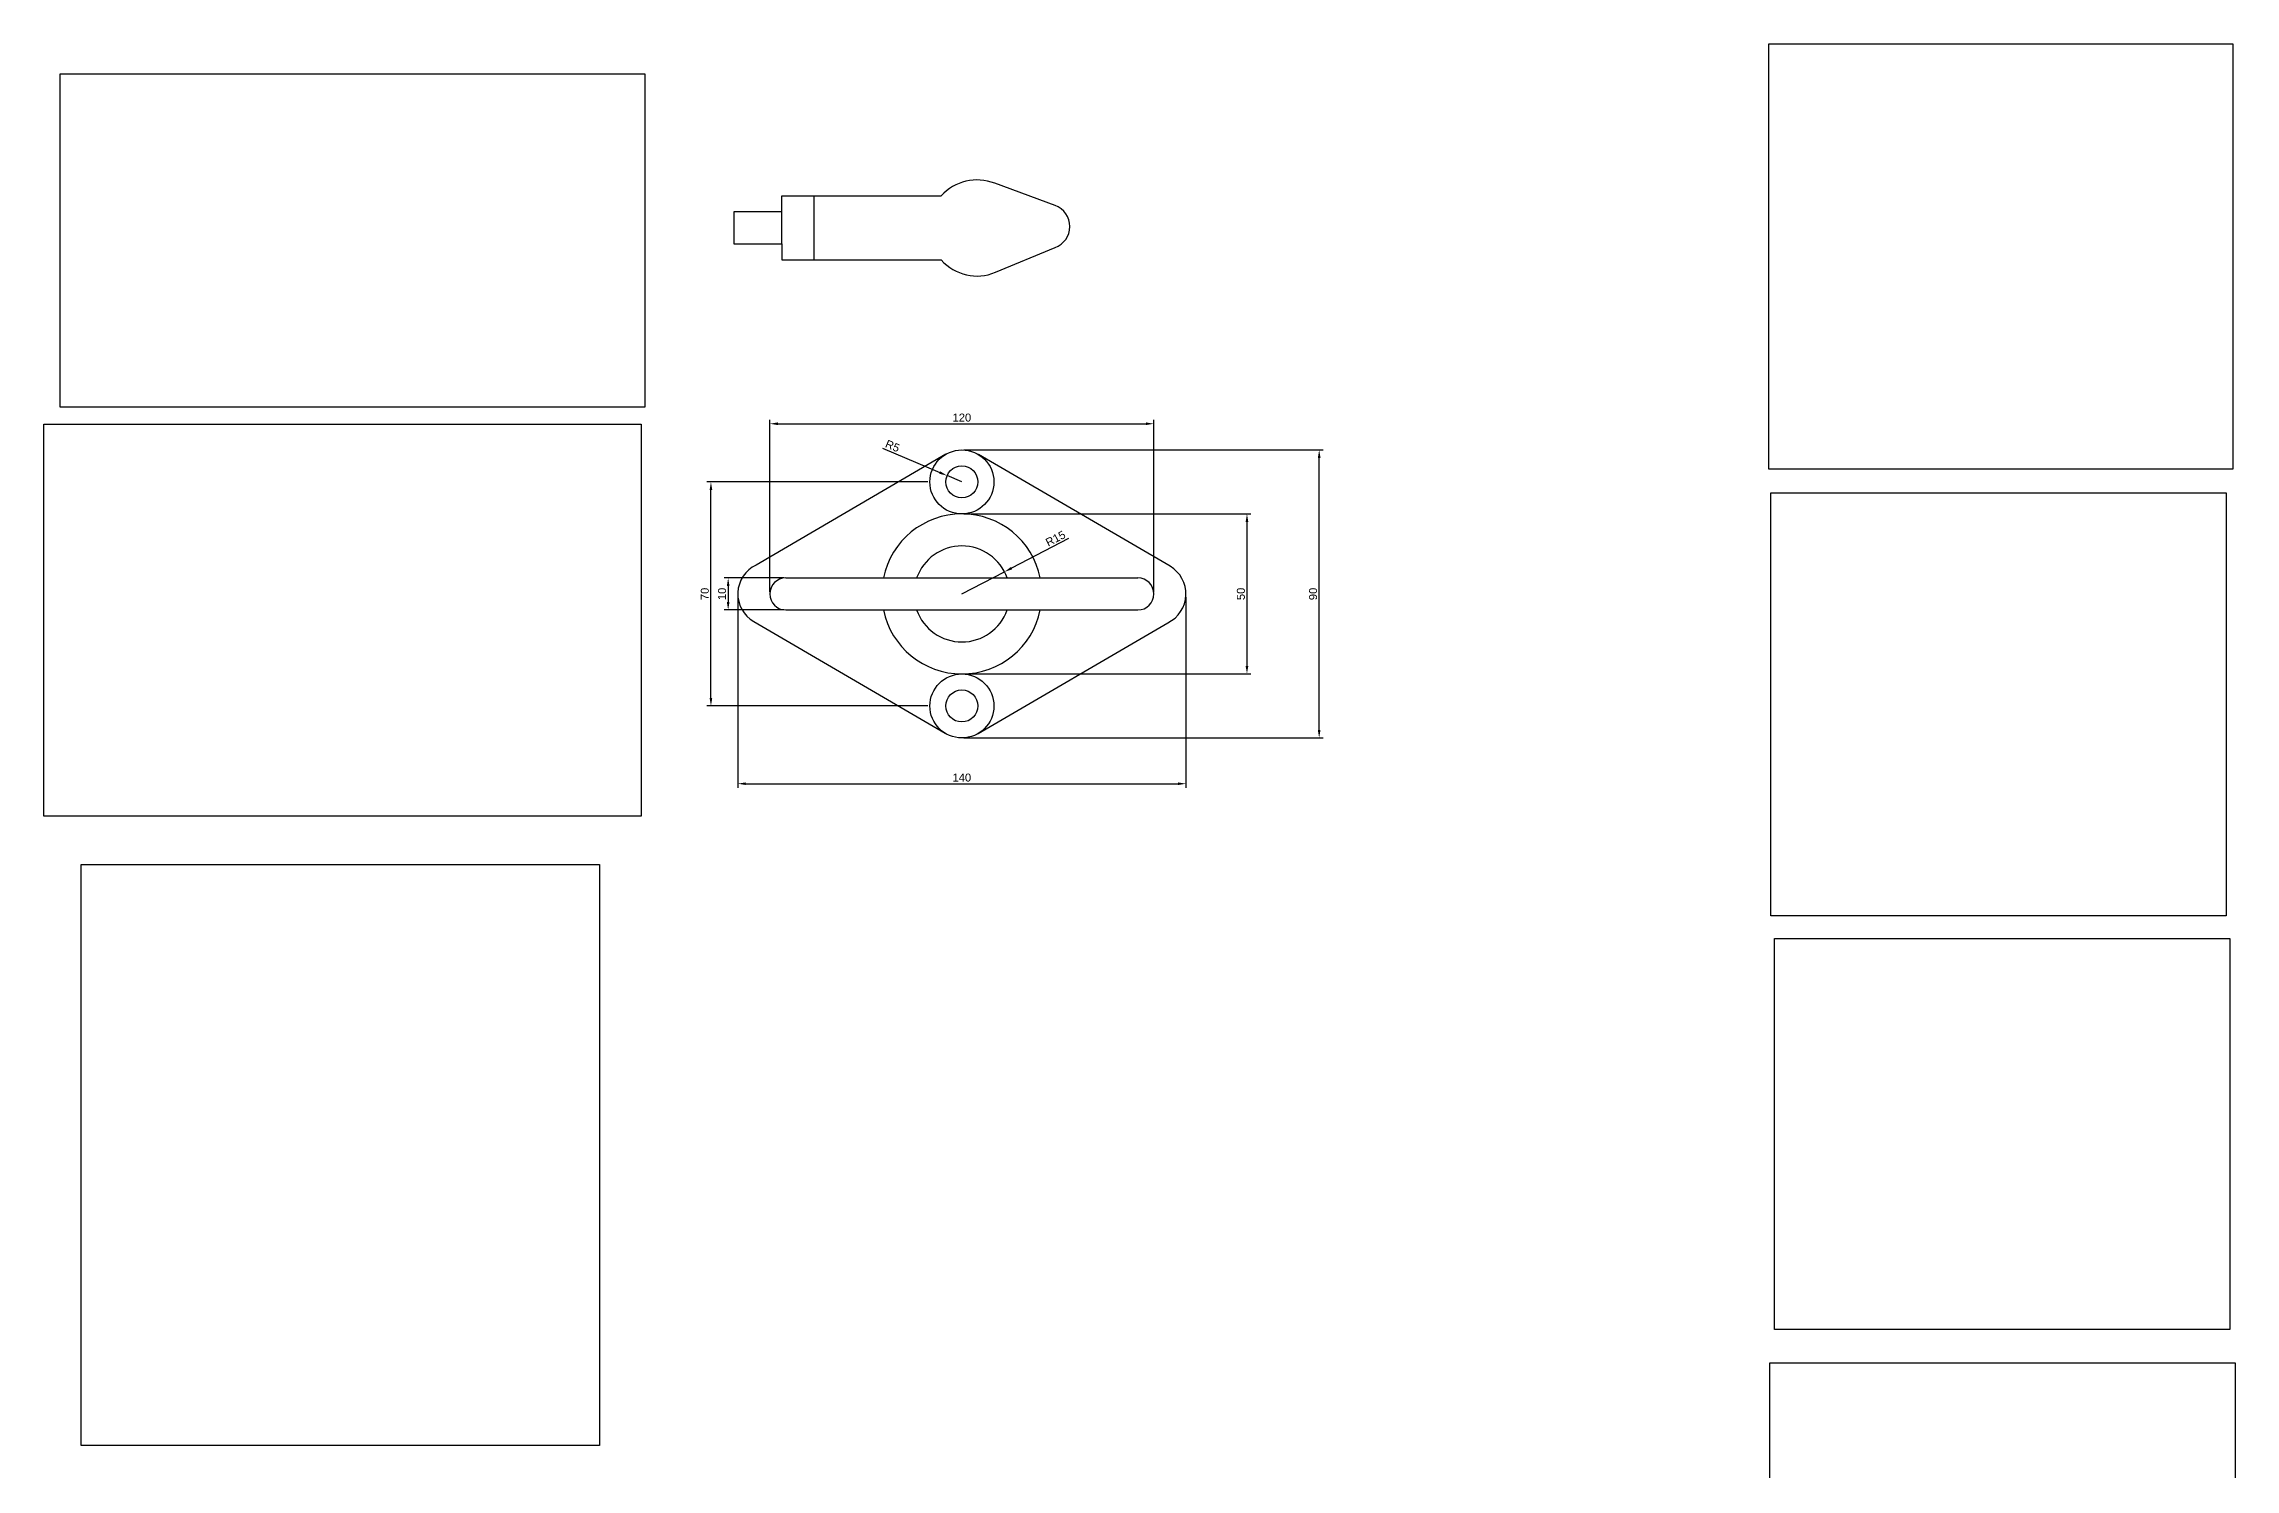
# Model space of a CAD drawing. Header units: millimetres. Extents: x 2424 to 5239, y 901 to 2022.
# Drawn here: x 3230 to 3914, y 1575 to 2020 of the extents above; entities that cross this region are included whole.
import ezdxf

# ---------------------------------------------------------------- set-up
doc = ezdxf.new("R2010")
doc.units = ezdxf.units.MM
doc.styles.get("Standard").update_dxf_attribs({"font": 'arial.ttf'})
doc.dimstyles.new('ISO-25', dxfattribs={"dimtxt": 2.5, "dimasz": 2.5, "dimexe": 1.25, "dimexo": 0.625, "dimtad": 1, "dimtxsty": 'Standard', "dimcen": 2.5, "dimadec": 0, "dimazin": 0, "dimtfac": 1, "dimtmove": 0, "dimatfit": 3, "dimfxl": 1, "dimarcsym": 0})
picture_1 = doc.add_image_def('image15.png', size_in_pixel=(284, 162))
picture_2 = doc.add_image_def('image16.png', size_in_pixel=(288, 189))
picture_3 = doc.add_image_def('image17.png', size_in_pixel=(258, 289))
picture_4 = doc.add_image_def('image21.png', size_in_pixel=(276, 253))
picture_5 = doc.add_image_def('image22.png', size_in_pixel=(268, 249))
picture_6 = doc.add_image_def('image23.png', size_in_pixel=(284, 244))
picture_7 = doc.add_image_def('image24.png', size_in_pixel=(320, 281))

# ---------------------------------------------------------------- blocks, each defined once
blk = doc.blocks.new('*D108')
at = {"color": 0, "lineweight": -2, "transparency": 16777216}
for p, q in [((3456.57, 1849.21), (3456.57, 1903.01)), ((3459.07, 1901.76), (3574.07, 1901.76)), ((3576.57, 1849.21), (3576.57, 1903.01))]:
    blk.add_line(p, q, dxfattribs=at)
at = {"color": 0, "transparency": 16777216}
for points in [[(3459.07, 1902.18), (3459.07, 1901.35), (3456.57, 1901.76)], [(3574.07, 1902.18), (3574.07, 1901.35), (3576.57, 1901.76)]]:
    blk.add_solid(points, dxfattribs=at)
at = {"layer": 'Defpoints', "color": 0, "transparency": 16777216}
for p in [(3576.57, 1901.76), (3456.57, 1848.59), (3576.57, 1848.59)]:
    blk.add_point(p, dxfattribs=at)
at = {"color": 0, "transparency": 16777216, "insert": (3516.57, 1903.67), "char_height": 2.5, "attachment_point": 5}
blk.add_mtext('120', dxfattribs=at)
blk = doc.blocks.new('*D109')
at = {"color": 0, "lineweight": -2, "transparency": 16777216}
for p, q in [((3446.57, 1847.96), (3446.57, 1788.05)), ((3586.56, 1847.55), (3586.56, 1788.05)), ((3449.07, 1789.3), (3584.06, 1789.3))]:
    blk.add_line(p, q, dxfattribs=at)
at = {"color": 0, "transparency": 16777216}
for points in [[(3449.07, 1789.72), (3449.07, 1788.88), (3446.57, 1789.3)], [(3584.06, 1789.72), (3584.06, 1788.88), (3586.56, 1789.3)]]:
    blk.add_solid(points, dxfattribs=at)
at = {"layer": 'Defpoints', "color": 0, "transparency": 16777216}
for p in [(3446.57, 1848.59), (3586.56, 1848.18), (3586.56, 1789.3)]:
    blk.add_point(p, dxfattribs=at)
at = {"color": 0, "transparency": 16777216, "insert": (3516.56, 1791.2), "char_height": 2.5, "width": 10.1484, "attachment_point": 5}
blk.add_mtext('140', dxfattribs=at)
blk = doc.blocks.new('*D110')
at = {"color": 0, "lineweight": -2, "transparency": 16777216}
for p, q in [((3517.19, 1873.59), (3606.89, 1873.59)), ((3605.64, 1871.09), (3605.64, 1826.09)), ((3517.19, 1823.59), (3606.89, 1823.59))]:
    blk.add_line(p, q, dxfattribs=at)
at = {"color": 0, "transparency": 16777216}
for points in [[(3605.22, 1871.09), (3606.06, 1871.09), (3605.64, 1873.59)], [(3605.22, 1826.09), (3606.06, 1826.09), (3605.64, 1823.59)]]:
    blk.add_solid(points, dxfattribs=at)
at = {"layer": 'Defpoints', "color": 0, "transparency": 16777216}
for p in [(3516.57, 1873.59), (3516.57, 1823.59), (3605.64, 1823.59)]:
    blk.add_point(p, dxfattribs=at)
at = {"color": 0, "transparency": 16777216, "insert": (3603.74, 1848.59), "char_height": 2.5, "attachment_point": 5, "rotation": 90}
blk.add_mtext('50', dxfattribs=at)
blk = doc.blocks.new('*D111')
at = {"color": 0, "lineweight": -2, "transparency": 16777216}
for p, q in [((3517.19, 1893.59), (3629.45, 1893.59)), ((3628.2, 1806.09), (3628.2, 1891.09)), ((3517.19, 1803.59), (3629.45, 1803.59))]:
    blk.add_line(p, q, dxfattribs=at)
at = {"color": 0, "transparency": 16777216}
for points in [[(3627.78, 1891.09), (3628.62, 1891.09), (3628.2, 1893.59)], [(3627.78, 1806.09), (3628.62, 1806.09), (3628.2, 1803.59)]]:
    blk.add_solid(points, dxfattribs=at)
at = {"layer": 'Defpoints', "color": 0, "transparency": 16777216}
for p in [(3516.57, 1893.59), (3628.2, 1893.59), (3516.57, 1803.59)]:
    blk.add_point(p, dxfattribs=at)
at = {"color": 0, "transparency": 16777216, "insert": (3626.3, 1848.59), "char_height": 2.5, "attachment_point": 5, "rotation": 90}
blk.add_mtext('90', dxfattribs=at)
blk = doc.blocks.new('*D112')
at = {"color": 0, "lineweight": -2, "transparency": 16777216}
for p, q in [((3505.94, 1883.59), (3436.92, 1883.59)), ((3438.17, 1816.09), (3438.17, 1881.09)), ((3505.94, 1813.59), (3436.92, 1813.59))]:
    blk.add_line(p, q, dxfattribs=at)
at = {"color": 0, "transparency": 16777216}
for points in [[(3437.75, 1881.09), (3438.58, 1881.09), (3438.17, 1883.59)], [(3437.75, 1816.09), (3438.58, 1816.09), (3438.17, 1813.59)]]:
    blk.add_solid(points, dxfattribs=at)
at = {"layer": 'Defpoints', "color": 0, "transparency": 16777216}
for p in [(3438.17, 1883.59), (3506.57, 1883.59), (3506.57, 1813.59)]:
    blk.add_point(p, dxfattribs=at)
at = {"color": 0, "transparency": 16777216, "insert": (3436.26, 1848.59), "char_height": 2.5, "attachment_point": 5, "rotation": 90}
blk.add_mtext('70', dxfattribs=at)
blk = doc.blocks.new('*D113')
at = {"color": 0, "lineweight": -2, "transparency": 16777216}
for p, q in [((3460.94, 1853.59), (3442.3, 1853.59)), ((3443.55, 1851.09), (3443.55, 1846.09)), ((3460.94, 1843.59), (3442.3, 1843.59))]:
    blk.add_line(p, q, dxfattribs=at)
at = {"color": 0, "transparency": 16777216}
for points in [[(3443.14, 1851.09), (3443.97, 1851.09), (3443.55, 1853.59)], [(3443.14, 1846.09), (3443.97, 1846.09), (3443.55, 1843.59)]]:
    blk.add_solid(points, dxfattribs=at)
at = {"layer": 'Defpoints', "color": 0, "transparency": 16777216}
for p in [(3461.57, 1853.59), (3443.55, 1843.59), (3461.57, 1843.59)]:
    blk.add_point(p, dxfattribs=at)
at = {"color": 0, "transparency": 16777216, "insert": (3441.65, 1848.59), "char_height": 2.5, "attachment_point": 5, "rotation": 90}
blk.add_mtext('10', dxfattribs=at)
blk = doc.blocks.new('*D114')
at = {"color": 0, "lineweight": -2, "transparency": 16777216}
for p, q in [((3491.73, 1894.09), (3509.66, 1886.51)), ((3516.57, 1883.59), (3511.96, 1885.54))]:
    blk.add_line(p, q, dxfattribs=at)
at = {"color": 0, "transparency": 16777216}
blk.add_solid([(3509.82, 1886.89), (3509.5, 1886.13), (3511.96, 1885.54)], dxfattribs=at)
at = {"layer": 'Defpoints', "color": 0, "transparency": 16777216}
for p in [(3511.96, 1885.54), (3516.57, 1883.59)]:
    blk.add_point(p, dxfattribs=at)
at = {"color": 0, "transparency": 16777216, "insert": (3494.91, 1894.81), "char_height": 2.5, "attachment_point": 5, "rotation": 337.06872}
blk.add_mtext('R5', dxfattribs=at)
blk = doc.blocks.new('*D115')
at = {"color": 0, "lineweight": -2, "transparency": 16777216}
for p, q in [((3549.92, 1865.89), (3532.1, 1856.65)), ((3516.57, 1848.59), (3529.88, 1855.49))]:
    blk.add_line(p, q, dxfattribs=at)
at = {"color": 0, "transparency": 16777216}
blk.add_solid([(3531.91, 1857.02), (3532.29, 1856.28), (3529.88, 1855.49)], dxfattribs=at)
at = {"layer": 'Defpoints', "color": 0, "transparency": 16777216}
for p in [(3529.88, 1855.49), (3516.57, 1848.59)]:
    blk.add_point(p, dxfattribs=at)
at = {"color": 0, "transparency": 16777216, "insert": (3545.83, 1865.91), "char_height": 2.5, "attachment_point": 5, "rotation": 27.41701}
blk.add_mtext('R15', dxfattribs=at)

msp = doc.modelspace()

# ---------------------------------------------------------------- linework, layer by layer
at = {"color": 7}
for p, q in [((3460.301, 1967.919), (3460.301, 1972.919)), ((3460.301, 1972.919), (3470.301, 1972.919)), ((3470.301, 1972.919), (3470.301, 1952.919)), ((3470.301, 1972.919), (3510.136, 1972.919)), ((3545.709, 1969.952), (3526.814, 1976.875)), ((3445.301, 1967.919), (3445.301, 1957.919)), ((3460.301, 1967.919), (3445.301, 1967.919)), ((3460.301, 1957.919), (3460.301, 1967.919)), ((3445.301, 1957.919), (3460.301, 1957.919)), ((3460.301, 1957.919), (3460.301, 1952.919)), ((3460.301, 1952.919), (3470.301, 1952.919)), ((3470.301, 1952.919), (3510.136, 1952.919)), ((3527.07, 1949.066), (3545.698, 1956.803)), ((3511.525, 1892.223), (3452.253, 1857.609)), ((3581.607, 1857.225), (3521.789, 1892.117)), ((3461.568, 1853.587), (3571.568, 1853.587)), ((3461.568, 1843.587), (3571.568, 1843.587)), ((3451.53, 1839.949), (3511.348, 1805.058)), ((3521.611, 1804.952), (3580.883, 1839.566))]:
    msp.add_line(p, q, dxfattribs=at)
for centre, radius in [((3516.568, 1883.587), 10), ((3516.568, 1883.587), 5), ((3516.568, 1813.587), 10), ((3516.568, 1813.587), 5)]:
    msp.add_circle(centre, radius, dxfattribs=at)
for centre, radius, start, end in [((3521.316, 1962.919), 15, 68.497456, 138.189685), ((3543.301, 1963.38), 7, 290.020418, 69.878976), ((3521.316, 1962.919), 15, 221.810315, 292.554374), ((3516.568, 1848.587), 25, 11.536959, 168.463041), ((3516.568, 1848.587), 15, 19.471221, 160.528779), ((3456.568, 1848.587), 10, 115.561795, 239.745418), ((3576.568, 1848.587), 10, 295.561795, 59.745418), ((3461.568, 1848.587), 5, 90, 270), ((3571.568, 1848.587), 5, 270, 90), ((3516.568, 1848.587), 25, 191.536959, 348.463041), ((3516.568, 1848.587), 15, 199.471221, 340.528779)]:
    msp.add_arc(centre, radius, start, end, dxfattribs=at)

# ---------------------------------------------------------------- dimensions: what is measured, and where the dimension line sits
at = {"color": 114, "true_color": 0x139b48}
dim = msp.add_linear_dim(base=(3576.568, 1901.765), p1=(3456.568, 1848.587), p2=(3576.568, 1848.587), dimstyle='ISO-25', dxfattribs=at)
dim.commit()
dim.dimension.update_dxf_attribs({"geometry": '*D108', "text_midpoint": (3516.568, 1903.666)})
for center, mpoint, picture, middle in [((3516.568, 1883.587), (3511.963, 1885.536), '*D114', (3494.175, 1893.061)), ((3516.568, 1848.587), (3529.883, 1855.494), '*D115', (3546.703, 1864.219))]:
    dim = msp.add_radius_dim(center=center, mpoint=mpoint, dimstyle='ISO-25', dxfattribs=at)
    dim.commit()
    dim.dimension.update_dxf_attribs({"geometry": picture, "text_midpoint": middle, "dimtype": 164})
for base, p1, p2, picture, middle in [((3628.199, 1893.587), (3516.568, 1803.587), (3516.568, 1893.587), '*D111', (3626.297, 1848.587)), ((3438.166, 1883.587), (3506.568, 1813.587), (3506.568, 1883.587), '*D112', (3436.265, 1848.587)), ((3605.639, 1823.587), (3516.568, 1873.587), (3516.568, 1823.587), '*D110', (3603.738, 1848.587)), ((3443.554, 1843.587), (3461.568, 1853.587), (3461.568, 1843.587), '*D113', (3441.652, 1848.587))]:
    dim = msp.add_linear_dim(base=base, p1=p1, p2=p2, angle=90, dimstyle='ISO-25', dxfattribs=at)
    dim.commit()
    dim.dimension.update_dxf_attribs({"geometry": picture, "text_midpoint": middle})
dim = msp.add_linear_dim(base=(3586.56, 1789.299), p1=(3446.568, 1848.587), p2=(3586.56, 1848.178), text='140', dimstyle='ISO-25', dxfattribs=at)
dim.commit()
dim.dimension.update_dxf_attribs({"geometry": '*D109', "text_midpoint": (3516.564, 1791.2)})

# ---------------------------------------------------------------- pictures from other files: only their frames are drawn
image = msp.add_image(picture_4, insert=(3768.681, 1887.587), size_in_units=(144.946, 132.867), dxfattribs=at)
image.dxf.flags = 7
image = msp.add_image(picture_1, insert=(3234.831, 1906.897), size_in_units=(182.652, 104.189), dxfattribs=at)
image.dxf.flags = 7
at = {"color": 7}
image = msp.add_image(picture_2, insert=(3229.746, 1779.125), size_in_units=(186.624, 122.472), dxfattribs=at)
image.dxf.flags = 7
image = msp.add_image(picture_5, insert=(3769.305, 1748.003), size_in_units=(142.302, 132.214), dxfattribs=at)
image.dxf.flags = 7
image = msp.add_image(picture_3, insert=(3241.385, 1582.586), size_in_units=(162.006, 181.472), dxfattribs=at)
image.dxf.flags = 7
image = msp.add_image(picture_6, insert=(3770.459, 1618.756), size_in_units=(142.274, 122.235), dxfattribs=at)
image.dxf.flags = 7
image = msp.add_image(picture_7, insert=(3768.952, 1480.686), size_in_units=(145.428, 127.704), dxfattribs=at)
image.dxf.flags = 7

doc.saveas('drawing.dxf')
